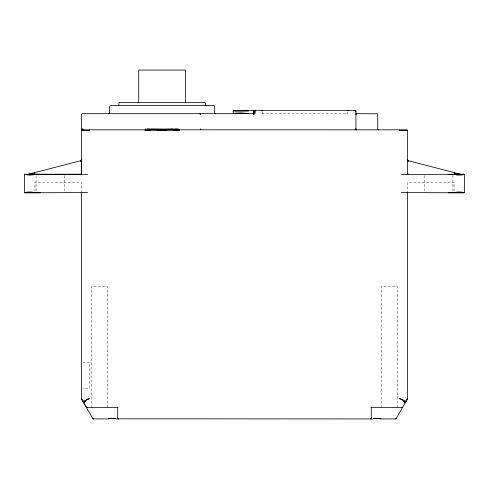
<?xml version="1.0" encoding="UTF-8"?>
<svg xmlns="http://www.w3.org/2000/svg" width="489" height="489" viewBox="0 0 489 489"><rect width="100%" height="100%" fill="white"/><g stroke="black" fill="none" stroke-linecap="round" stroke-linejoin="round"><path stroke-width="0.37" stroke-dasharray="2.44 1.83" d="M347.875 111.749L347.862 113.68L262.263 113.68L262.257 111.749M82.849 362.398L89.456 362.398L89.456 388.242L82.849 388.242M454.055 191.321L454.055 182.324L407.618 182.324L407.618 192.067M452.93 175.734L452.93 191.333M424.311 175.734L424.311 192.819M397.526 407.618L397.526 286.493L381.377 286.493L381.377 407.618M262.263 111.865L262.263 113.68M107.623 407.618L107.623 286.493L91.474 286.493L91.474 407.618M81.382 192.819L81.382 182.324L34.945 182.324L34.945 191.321M64.689 175.734L64.689 192.819M36.07 175.734L36.07 191.333"/><path stroke-width="0.73" d="M165.563 130.245L159.255 130.105L166.578 130.429L162.134 129.995L160.649 130.312M379.959 418.926L395.497 418.926A0.807 0.807 0 0 0 396.2 418.523L407.606 398.663L407.618 192.819M405.381 402.612L406.42 400.528L405.381 402.612A0.807 0.361 30 0 1 404.684 402.612L402.325 399.88L399.544 398.663L402.636 399.476L405.393 402.435L406.316 400.803L405.393 402.435M81.388 130.526L81.382 174.243L80.881 173.748M82.555 129.805L82.189 129.829A0.807 0.807 0 0 0 81.382 130.636L81.455 129.995L81.382 130.636L89.456 130.636L89.456 129.829M81.382 192.819L81.394 398.663L86.278 407.215L86.975 407.215L86.975 407.618L118.124 407.514M81.382 159.891A0.807 0.807 0 0 1 80.777 160.673L80.575 161.559L81.382 161.559L81.363 174.231L28.643 174.243L28.961 174.212M454.299 172.654L454.098 173.436L460.308 174.243M81.394 398.663L84.316 402.612L86.675 399.88L89.456 398.663L86.364 399.476L83.619 402.612A0.807 0.361 -30 0 0 84.316 402.612L85.233 400.528L83.998 402.435L85.416 401.047L85.11 400.803L83.998 402.435M81.406 130.429L82.189 129.829L145.19 129.829L145.361 129.023L165.355 129.561L162.134 129.756L158.913 129.561L178.907 129.023L179.09 129.86M378.547 129.829L377.74 129.023L377.74 114.487L377.337 113.79L356.744 113.68L355.937 114.487M24.511 174.744L25.257 174.243L87.665 174.518M81.467 129.408C81.742 130.227 81.223 128.839 81.846 129.451L83.142 129.023A0.807 0.789 -90 0 1 82.354 129.829L81.981 129.86M347.997 110.807L348.364 110.514M408.119 173.748L407.618 174.243L407.618 130.636A0.807 0.807 0 0 0 406.811 129.829L179.029 129.805M405.002 402.435L403.89 400.803L403.584 401.047L405.002 402.435L403.767 400.528L404.684 402.612L407.606 398.663M92.8 418.523L93.503 418.119L93.503 418.926L93.032 418.743L93.503 418.896A0.807 0.807 0 0 1 92.8 418.523L86.278 407.215A0.807 0.361 -30 0 0 86.975 407.215M81.846 129.451L82.72 129.023M402.429 407.514L370.876 407.514M356.591 113.735L356.744 113.68A0.807 0.807 0 0 1 355.937 112.873M28.704 174.212L80.777 160.673M401.335 174.518L463.743 174.243C467.068 174.75 454.813 175.637 456.42 174.646L448.401 174.353L464.147 174.353L464.489 174.744M87.665 192.544L25.257 192.819C21.932 192.311 34.187 191.425 32.58 192.415L40.599 192.709L24.853 192.709L24.511 192.318L25.257 192.819A0.807 0.807 0 0 1 24.45 192.012L24.45 175.056A0.807 0.807 0 0 1 25.257 174.243M118.124 105.606C119.884 105.404 117.977 102.58 119.738 102.378L204.53 102.378C206.291 102.58 204.378 105.404 206.144 105.606M108.839 113.68L109.615 113.081L109.646 106.413L110.453 105.606L213.815 105.606L214.592 106.205L214.622 112.873L215.429 113.68M28.692 174.243L34.902 173.436L34.701 172.654M170.716 129.451L176.865 129.023M166.578 130.429L145.172 130.636L145.172 129.829M248.54 110.453L355.13 110.453A0.807 0.807 0 0 1 355.937 111.26L355.937 129.023A0.807 0.807 0 0 0 356.744 129.829M233.601 110.557L248.54 110.856L235.252 111.26L233.302 110.856M253.381 111.26L254.995 111.26M355.937 111.26L355.13 111.26L355.13 110.453M253.381 112.873L254.995 112.873L254.995 110.453A0.807 0.807 0 0 0 254.188 111.26L254.188 112.873A0.807 0.807 0 0 1 253.381 113.68L82.189 113.68L81.382 114.487L81.382 129.023L82.097 129.023M233.088 113.277L240.869 112.873L248.54 113.57L232.788 113.57M151.486 129.023L172.813 129.023M407.618 130.636L399.544 130.636L399.544 129.829M407.618 161.559L408.425 161.559L408.223 160.673A0.807 0.807 0 0 1 407.618 159.891M93.295 418.896L109.041 418.926M115.985 418.926L117.88 418.926M371.279 407.618L371.279 418.119A0.807 0.807 0 0 1 370.473 418.926L118.124 418.816L118.527 418.523A0.807 0.403 0 0 1 117.721 418.119L117.721 407.618M371.12 418.926L373.015 418.926M147.397 129.023L153.552 129.451M162.134 130.257L159.597 129.995L157.684 130.429L179.09 130.636L179.09 129.829M460.039 174.212L460.357 174.243M401.335 192.544L463.743 192.819C467.068 192.311 454.813 191.425 456.42 192.415L448.401 192.709L464.147 192.709L464.489 192.318L463.743 192.819A0.807 0.807 0 0 0 464.55 192.012L464.55 175.056A0.807 0.807 0 0 0 463.743 174.243M408.223 160.673L460.296 174.212M356.34 129.726L356.634 129.805A0.807 0.428 -90 0 1 356.322 129.023L355.13 129.023L355.13 129.829M118.234 418.792L118.527 418.896A0.807 0.807 0 0 1 117.721 418.119M86.571 407.514L86.975 407.618A0.807 0.807 0 0 1 86.278 407.215M396.2 418.523L395.497 418.119L395.497 418.926M262.031 110.685L261.768 110.514L262.128 110.807M83.747 402.209L82.58 400.528L83.619 402.612M83.711 402.691L86.406 407.386M370.473 418.926L370.473 418.523A0.807 0.403 0 0 0 371.279 418.119M253.381 110.453L253.381 114.487A1.614 1.614 0 0 0 254.995 112.873M233.192 111.26L233.192 112.873M200.692 113.68L200.307 114.487A0.807 0.379 -90 0 0 199.928 113.68M185.551 102.378L185.551 70.074L138.717 70.074L138.717 102.378M32.537 174.842C30.416 175.313 25.856 174.995 24.853 174.353L40.599 174.353L32.537 174.842M380.314 418.523L373.51 418.688L380.314 418.523M200.692 129.597L200.502 129.726A0.807 0.379 -90 0 1 200.307 129.023L200.692 129.023L200.692 129.597M166.211 129.42L162.134 129.756L158.051 129.42L166.211 129.42M179.09 129.94L174.249 129.921L179.09 129.94M150.789 130.16L145.172 130.233L150.789 130.16M179.09 130.233L173.479 130.16L179.09 130.233M115.38 418.523L108.686 418.523L115.38 418.523M83.607 402.435L82.684 400.803L83.607 402.435M402.025 407.618L402.025 407.215A0.807 0.361 30 0 0 402.722 407.215A0.807 0.807 0 0 1 402.025 407.618"/></g></svg>
